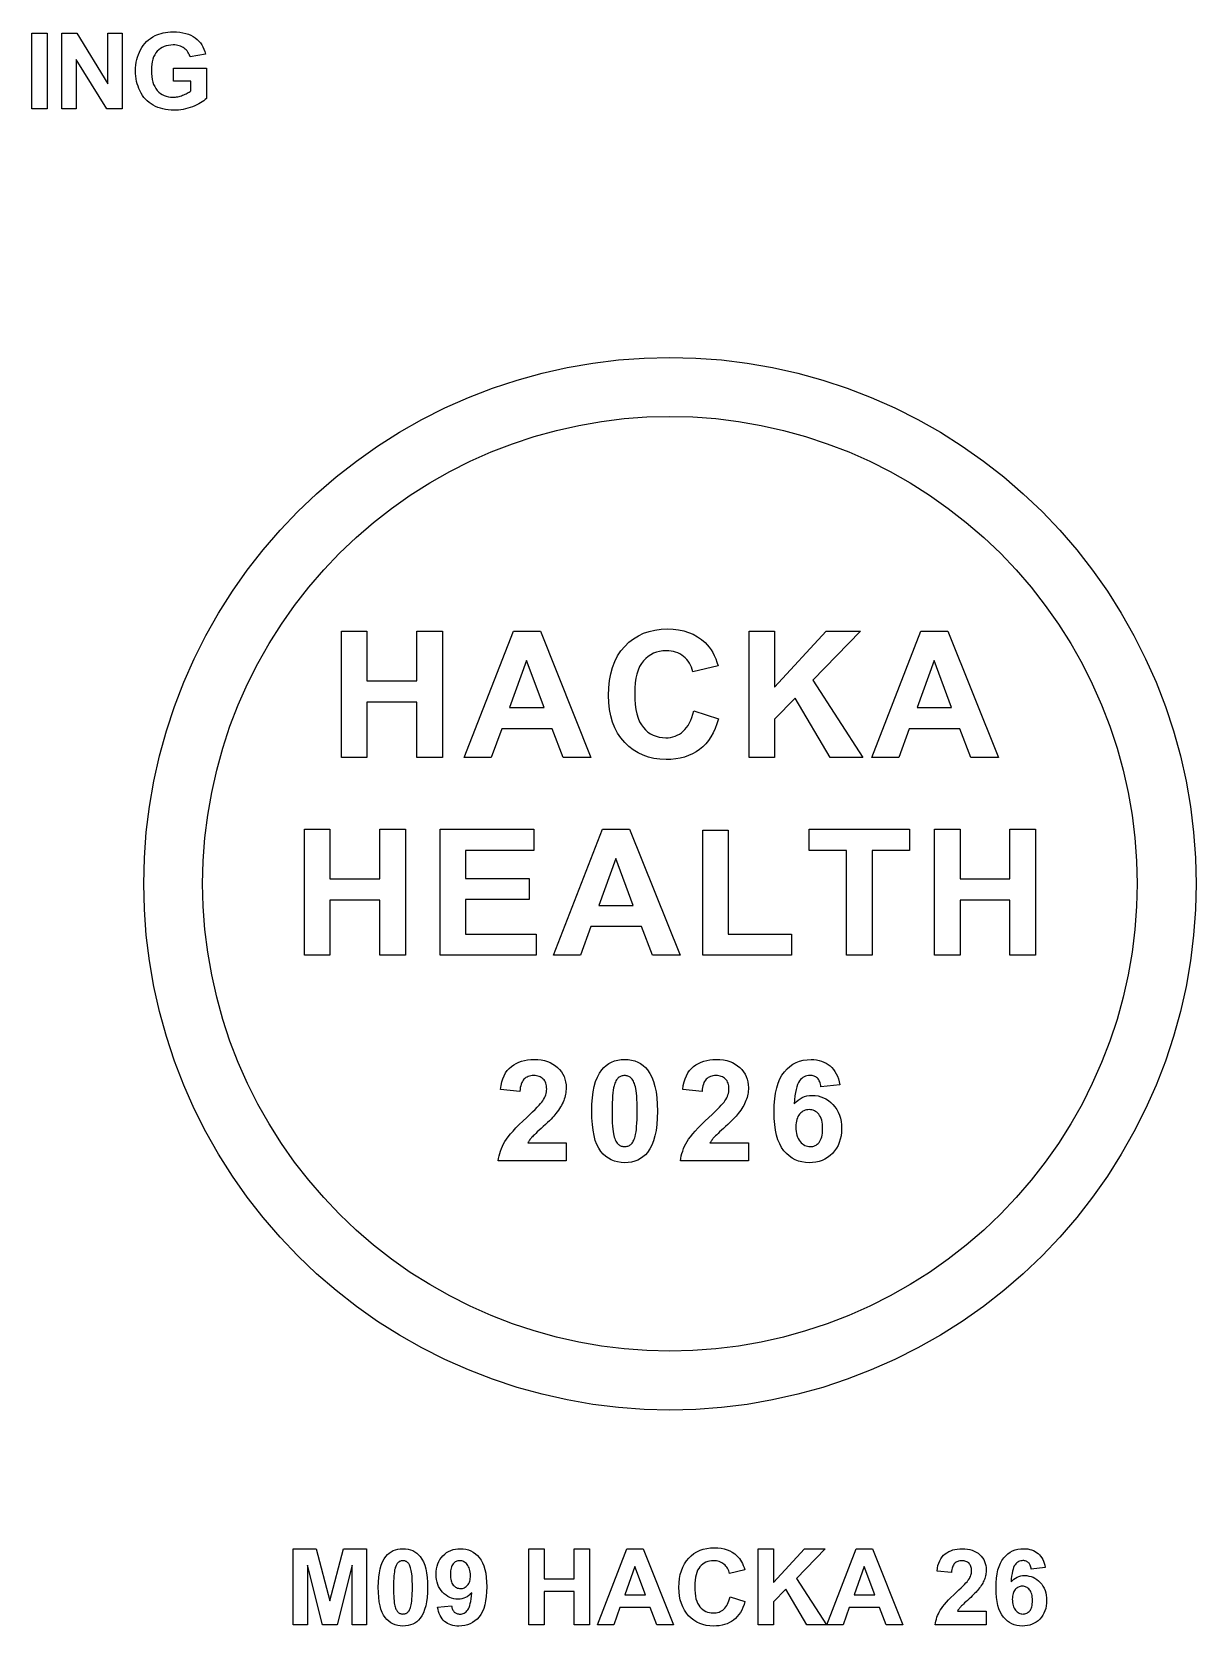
# Model space of a CAD drawing. Header units: millimetres. Extents: x 0 to 300, y 0 to 200.
# Drawn here: x 232.84 to 260.5, y 39.85 to 77.71 of the extents above; entities that cross this region are included whole.
import ezdxf

# ---------------------------------------------------------------- set-up
doc = ezdxf.new("R2010")
doc.units = ezdxf.units.MM
for name, color, linetype in [('CUT', 1, 'Continuous'), ('ENGRAVE', 5, 'Continuous'), ('LABELS', 250, 'Continuous')]:
    doc.layers.add(name, color=color, linetype=linetype)

msp = doc.modelspace()

# ---------------------------------------------------------------- linework, layer by layer
at = {"layer": 'CUT'}
msp.add_lwpolyline([(260.5, 57.481), (260.485, 56.868), (260.44, 56.256), (260.365, 55.647), (260.26, 55.043), (260.125, 54.444), (259.962, 53.853), (259.769, 53.27), (259.548, 52.698), (259.3, 52.137), (259.024, 51.589), (258.722, 51.055), (258.393, 50.537), (258.04, 50.035), (257.663, 49.551), (257.262, 49.087), (256.839, 48.642), (256.394, 48.219), (255.93, 47.819), (255.446, 47.441), (254.945, 47.088), (254.426, 46.76), (253.892, 46.457), (253.344, 46.181), (252.784, 45.933), (252.211, 45.712), (251.629, 45.519), (251.037, 45.356), (250.439, 45.221), (249.834, 45.116), (249.225, 45.041), (248.613, 44.996), (248, 44.981), (247.387, 44.996), (246.775, 45.041), (246.166, 45.116), (245.561, 45.221), (244.963, 45.356), (244.371, 45.519), (243.789, 45.712), (243.216, 45.933), (242.656, 46.181), (242.108, 46.457), (241.574, 46.76), (241.055, 47.088), (240.554, 47.441), (240.07, 47.819), (239.606, 48.219), (239.161, 48.642), (238.738, 49.087), (238.337, 49.551), (237.96, 50.035), (237.607, 50.537), (237.278, 51.055), (236.976, 51.589), (236.7, 52.137), (236.452, 52.698), (236.231, 53.27), (236.038, 53.853), (235.875, 54.444), (235.74, 55.043), (235.635, 55.647), (235.56, 56.256), (235.515, 56.868), (235.5, 57.481), (235.515, 58.094), (235.56, 58.706), (235.635, 59.315), (235.74, 59.92), (235.875, 60.518), (236.038, 61.11), (236.231, 61.692), (236.452, 62.265), (236.7, 62.826), (236.976, 63.374), (237.278, 63.907), (237.607, 64.426), (237.96, 64.927), (238.337, 65.411), (238.738, 65.876), (239.161, 66.32), (239.606, 66.743), (240.07, 67.144), (240.554, 67.521), (241.055, 67.875), (241.574, 68.203), (242.108, 68.505), (242.656, 68.781), (243.216, 69.03), (243.789, 69.25), (244.371, 69.443), (244.963, 69.607), (245.561, 69.741), (246.166, 69.846), (246.775, 69.921), (247.387, 69.966), (248, 69.981), (248.613, 69.966), (249.225, 69.921), (249.834, 69.846), (250.439, 69.741), (251.037, 69.607), (251.629, 69.443), (252.211, 69.25), (252.784, 69.03), (253.344, 68.781), (253.892, 68.505), (254.426, 68.203), (254.945, 67.875), (255.446, 67.521), (255.93, 67.144), (256.394, 66.743), (256.839, 66.32), (257.262, 65.876), (257.663, 65.411), (258.04, 64.927), (258.393, 64.426), (258.722, 63.907), (259.024, 63.374), (259.3, 62.826), (259.548, 62.265), (259.769, 61.692), (259.962, 61.11), (260.125, 60.518), (260.26, 59.92), (260.365, 59.315), (260.44, 58.706), (260.485, 58.094)], close=True, dxfattribs=at)
at = {"layer": 'ENGRAVE'}
for points in [[(259.1, 57.481), (259.086, 56.937), (259.046, 56.393), (258.979, 55.852), (258.886, 55.316), (258.767, 54.784), (258.622, 54.259), (258.451, 53.742), (258.255, 53.234), (258.034, 52.735), (257.789, 52.249), (257.52, 51.775), (257.229, 51.315), (256.915, 50.869), (256.58, 50.44), (256.224, 50.027), (255.849, 49.633), (255.454, 49.257), (255.041, 48.901), (254.612, 48.566), (254.167, 48.252), (253.706, 47.961), (253.232, 47.692), (252.746, 47.447), (252.248, 47.226), (251.739, 47.03), (251.222, 46.86), (250.697, 46.714), (250.165, 46.595), (249.629, 46.502), (249.088, 46.435), (248.545, 46.395), (248, 46.382), (247.455, 46.395), (246.912, 46.435), (246.371, 46.502), (245.835, 46.595), (245.303, 46.714), (244.778, 46.86), (244.261, 47.03), (243.752, 47.226), (243.254, 47.447), (242.768, 47.692), (242.294, 47.961), (241.833, 48.252), (241.388, 48.566), (240.959, 48.901), (240.546, 49.257), (240.151, 49.633), (239.776, 50.027), (239.42, 50.44), (239.085, 50.869), (238.771, 51.315), (238.48, 51.775), (238.211, 52.249), (237.966, 52.735), (237.745, 53.234), (237.549, 53.742), (237.378, 54.259), (237.233, 54.784), (237.114, 55.316), (237.021, 55.852), (236.954, 56.393), (236.914, 56.937), (236.9, 57.481), (236.914, 58.026), (236.954, 58.569), (237.021, 59.11), (237.114, 59.647), (237.233, 60.178), (237.378, 60.703), (237.549, 61.22), (237.745, 61.729), (237.966, 62.227), (238.211, 62.713), (238.48, 63.187), (238.771, 63.648), (239.085, 64.093), (239.42, 64.523), (239.776, 64.935), (240.151, 65.33), (240.546, 65.705), (240.959, 66.061), (241.388, 66.396), (241.833, 66.71), (242.294, 67.002), (242.768, 67.27), (243.254, 67.515), (243.752, 67.736), (244.261, 67.932), (244.778, 68.103), (245.303, 68.248), (245.835, 68.367), (246.371, 68.461), (246.912, 68.527), (247.455, 68.567), (248, 68.581), (248.545, 68.567), (249.088, 68.527), (249.629, 68.461), (250.165, 68.367), (250.697, 68.248), (251.222, 68.103), (251.739, 67.932), (252.248, 67.736), (252.746, 67.515), (253.232, 67.27), (253.706, 67.002), (254.167, 66.71), (254.612, 66.396), (255.041, 66.061), (255.454, 65.705), (255.849, 65.33), (256.224, 64.935), (256.58, 64.523), (256.915, 64.093), (257.229, 63.648), (257.52, 63.187), (257.789, 62.713), (258.034, 62.227), (258.255, 61.729), (258.451, 61.22), (258.622, 60.703), (258.767, 60.178), (258.886, 59.647), (258.979, 59.11), (259.046, 58.569), (259.086, 58.026)], [(240.801, 63.481), (240.801, 62.3), (241.988, 62.3), (241.988, 63.481), (242.594, 63.481), (242.594, 60.481), (241.988, 60.481), (241.988, 61.793), (240.801, 61.793), (240.801, 60.481), (240.195, 60.481), (240.195, 63.481)], [(244.005, 61.163), (243.757, 60.481), (243.115, 60.481), (244.283, 63.481), (244.924, 63.481), (246.125, 60.481), (245.466, 60.481), (245.204, 61.163)], [(249.117, 61.279), (249.074, 61.168), (249.027, 61.065), (248.973, 60.97), (248.914, 60.883), (248.85, 60.803), (248.78, 60.732), (248.704, 60.668), (248.623, 60.613), (248.536, 60.564), (248.445, 60.523), (248.348, 60.49), (248.245, 60.464), (248.138, 60.445), (248.025, 60.434), (247.907, 60.43), (247.761, 60.436), (247.621, 60.455), (247.489, 60.487), (247.363, 60.532), (247.243, 60.589), (247.13, 60.66), (247.024, 60.743), (246.925, 60.838), (246.834, 60.945), (246.756, 61.061), (246.69, 61.187), (246.636, 61.321), (246.594, 61.466), (246.564, 61.619), (246.546, 61.782), (246.54, 61.955), (246.546, 62.137), (246.564, 62.308), (246.594, 62.469), (246.637, 62.62), (246.691, 62.76), (246.757, 62.89), (246.836, 63.009), (246.927, 63.118), (247.027, 63.215), (247.135, 63.299), (247.251, 63.37), (247.374, 63.429), (247.505, 63.474), (247.644, 63.506), (247.79, 63.526), (247.944, 63.532), (248.078, 63.527), (248.206, 63.512), (248.328, 63.487), (248.443, 63.451), (248.551, 63.405), (248.653, 63.349), (248.749, 63.283), (248.838, 63.207), (248.888, 63.156), (248.934, 63.1), (248.977, 63.039), (249.017, 62.973), (249.054, 62.901), (249.087, 62.824), (249.118, 62.742), (249.145, 62.654), (248.545, 62.511), (248.53, 62.568), (248.512, 62.622), (248.489, 62.672), (248.463, 62.72), (248.434, 62.764), (248.401, 62.806), (248.364, 62.844), (248.323, 62.88), (248.28, 62.911), (248.234, 62.939), (248.186, 62.962), (248.136, 62.981), (248.084, 62.996), (248.029, 63.006), (247.972, 63.012), (247.913, 63.015), (247.832, 63.011), (247.754, 63), (247.681, 62.981), (247.611, 62.955), (247.545, 62.921), (247.483, 62.88), (247.426, 62.831), (247.372, 62.775), (247.323, 62.711), (247.281, 62.637), (247.245, 62.554), (247.216, 62.462), (247.193, 62.36), (247.177, 62.249), (247.167, 62.129), (247.164, 62), (247.167, 61.862), (247.177, 61.736), (247.193, 61.619), (247.215, 61.513), (247.244, 61.416), (247.279, 61.33), (247.321, 61.255), (247.369, 61.189), (247.422, 61.133), (247.479, 61.084), (247.539, 61.042), (247.604, 61.008), (247.672, 60.982), (247.745, 60.963), (247.821, 60.951), (247.901, 60.948), (247.96, 60.95), (248.017, 60.957), (248.072, 60.969), (248.125, 60.986), (248.176, 61.008), (248.225, 61.034), (248.272, 61.065), (248.316, 61.101), (248.358, 61.142), (248.397, 61.189), (248.433, 61.241), (248.466, 61.299), (248.495, 61.362), (248.522, 61.43), (248.545, 61.505), (248.566, 61.584), (249.153, 61.398)], [(250.487, 62.149), (251.711, 63.481), (252.525, 63.481), (251.395, 62.313), (252.586, 60.481), (251.803, 60.481), (250.978, 61.889), (250.487, 61.388), (250.487, 60.481), (249.881, 60.481), (249.881, 63.481), (250.487, 63.481)], [(253.437, 60.481), (252.795, 60.481), (253.963, 63.481), (254.604, 63.481), (255.805, 60.481), (255.146, 60.481), (254.884, 61.163), (253.685, 61.163)], [(245.01, 61.668), (244.596, 62.781), (244.191, 61.668)], [(254.276, 62.781), (253.871, 61.668), (254.69, 61.668)], [(239.922, 57.6), (241.109, 57.6), (241.109, 58.781), (241.715, 58.781), (241.715, 55.781), (241.109, 55.781), (241.109, 57.093), (239.922, 57.093), (239.922, 55.781), (239.317, 55.781), (239.317, 58.781), (239.922, 58.781)], [(244.765, 58.274), (243.147, 58.274), (243.147, 57.609), (244.653, 57.609), (244.653, 57.103), (243.147, 57.103), (243.147, 56.287), (244.823, 56.287), (244.823, 55.781), (242.541, 55.781), (242.541, 58.781), (244.765, 58.781)], [(246.122, 56.463), (245.874, 55.781), (245.232, 55.781), (246.4, 58.781), (247.041, 58.781), (248.242, 55.781), (247.583, 55.781), (247.321, 56.463)], [(249.385, 58.757), (249.385, 56.287), (250.891, 56.287), (250.891, 55.781), (248.779, 55.781), (248.779, 58.757)], [(251.308, 58.781), (253.692, 58.781), (253.692, 58.274), (252.804, 58.274), (252.804, 55.781), (252.198, 55.781), (252.198, 58.274), (251.308, 58.274)], [(254.891, 57.6), (256.078, 57.6), (256.078, 58.781), (256.683, 58.781), (256.683, 55.781), (256.078, 55.781), (256.078, 57.093), (254.891, 57.093), (254.891, 55.781), (254.285, 55.781), (254.285, 58.781), (254.891, 58.781)], [(247.126, 56.968), (246.713, 58.081), (246.308, 56.968)], [(243.922, 50.897), (243.93, 50.957), (243.942, 51.016), (243.957, 51.075), (243.975, 51.133), (243.996, 51.19), (244.02, 51.246), (244.048, 51.301), (244.079, 51.356), (244.116, 51.412), (244.161, 51.473), (244.213, 51.539), (244.274, 51.608), (244.343, 51.682), (244.419, 51.761), (244.504, 51.844), (244.597, 51.931), (244.671, 52.001), (244.737, 52.065), (244.796, 52.122), (244.848, 52.174), (244.891, 52.221), (244.928, 52.261), (244.957, 52.296), (244.978, 52.324), (245, 52.36), (245.02, 52.395), (245.036, 52.431), (245.049, 52.466), (245.06, 52.501), (245.067, 52.536), (245.072, 52.571), (245.073, 52.606), (245.072, 52.643), (245.068, 52.678), (245.061, 52.711), (245.052, 52.742), (245.041, 52.77), (245.027, 52.797), (245.01, 52.821), (244.99, 52.842), (244.969, 52.862), (244.945, 52.879), (244.92, 52.893), (244.892, 52.904), (244.862, 52.913), (244.831, 52.92), (244.797, 52.924), (244.762, 52.925), (244.727, 52.924), (244.694, 52.92), (244.662, 52.913), (244.633, 52.903), (244.605, 52.891), (244.579, 52.876), (244.555, 52.859), (244.533, 52.838), (244.513, 52.815), (244.495, 52.788), (244.479, 52.757), (244.466, 52.723), (244.455, 52.685), (244.446, 52.644), (244.439, 52.599), (244.435, 52.55), (243.976, 52.596), (243.989, 52.688), (244.008, 52.773), (244.032, 52.851), (244.061, 52.922), (244.096, 52.987), (244.136, 53.045), (244.182, 53.096), (244.233, 53.141), (244.289, 53.18), (244.348, 53.214), (244.41, 53.242), (244.476, 53.265), (244.546, 53.283), (244.618, 53.296), (244.694, 53.304), (244.773, 53.307), (244.86, 53.304), (244.942, 53.295), (245.018, 53.28), (245.091, 53.259), (245.158, 53.232), (245.221, 53.199), (245.279, 53.16), (245.332, 53.115), (245.379, 53.066), (245.421, 53.013), (245.455, 52.958), (245.484, 52.9), (245.506, 52.839), (245.522, 52.775), (245.532, 52.708), (245.535, 52.639), (245.534, 52.598), (245.531, 52.559), (245.527, 52.519), (245.52, 52.48), (245.512, 52.442), (245.502, 52.404), (245.49, 52.367), (245.477, 52.33), (245.461, 52.293), (245.443, 52.256), (245.423, 52.218), (245.402, 52.18), (245.377, 52.141), (245.351, 52.102), (245.323, 52.063), (245.292, 52.023), (245.269, 51.995), (245.242, 51.964), (245.211, 51.93), (245.175, 51.893), (245.136, 51.854), (245.092, 51.811), (245.044, 51.765), (244.991, 51.717), (244.939, 51.669), (244.892, 51.625), (244.85, 51.586), (244.813, 51.551), (244.781, 51.52), (244.754, 51.493), (244.732, 51.47), (244.715, 51.452), (244.701, 51.435), (244.688, 51.419), (244.675, 51.403), (244.663, 51.387), (244.651, 51.371), (244.641, 51.355), (244.631, 51.34), (244.621, 51.324), (245.535, 51.324), (245.535, 50.897)], [(247.164, 53.272), (247.234, 53.244), (247.3, 53.209), (247.361, 53.167), (247.417, 53.116), (247.469, 53.058), (247.523, 52.978), (247.571, 52.886), (247.611, 52.782), (247.644, 52.666), (247.67, 52.538), (247.688, 52.397), (247.699, 52.245), (247.703, 52.08), (247.699, 51.916), (247.688, 51.764), (247.67, 51.623), (247.644, 51.495), (247.611, 51.379), (247.57, 51.274), (247.522, 51.182), (247.467, 51.101), (247.416, 51.044), (247.36, 50.994), (247.299, 50.952), (247.234, 50.917), (247.163, 50.89), (247.088, 50.871), (247.008, 50.86), (246.923, 50.856), (246.838, 50.86), (246.757, 50.873), (246.68, 50.894), (246.607, 50.923), (246.539, 50.961), (246.474, 51.007), (246.414, 51.062), (246.359, 51.125), (246.308, 51.199), (246.265, 51.286), (246.228, 51.386), (246.198, 51.5), (246.174, 51.626), (246.158, 51.766), (246.147, 51.919), (246.144, 52.085), (246.148, 52.249), (246.159, 52.4), (246.177, 52.54), (246.203, 52.668), (246.236, 52.784), (246.277, 52.888), (246.325, 52.981), (246.38, 53.061), (246.431, 53.119), (246.487, 53.168), (246.548, 53.211), (246.613, 53.245), (246.684, 53.272), (246.759, 53.291), (246.839, 53.303), (246.923, 53.307), (247.008, 53.303), (247.088, 53.291)], [(248.252, 50.897), (248.26, 50.957), (248.271, 51.016), (248.286, 51.075), (248.304, 51.133), (248.325, 51.19), (248.35, 51.246), (248.378, 51.301), (248.409, 51.356), (248.445, 51.412), (248.49, 51.473), (248.543, 51.539), (248.603, 51.608), (248.672, 51.682), (248.749, 51.761), (248.833, 51.844), (248.926, 51.931), (249, 52.001), (249.066, 52.065), (249.125, 52.122), (249.177, 52.174), (249.221, 52.221), (249.257, 52.261), (249.286, 52.296), (249.307, 52.324), (249.33, 52.36), (249.349, 52.395), (249.365, 52.431), (249.379, 52.466), (249.389, 52.501), (249.396, 52.536), (249.401, 52.571), (249.402, 52.606), (249.401, 52.643), (249.397, 52.678), (249.391, 52.711), (249.382, 52.742), (249.37, 52.77), (249.356, 52.797), (249.339, 52.821), (249.32, 52.842), (249.298, 52.862), (249.274, 52.879), (249.249, 52.893), (249.221, 52.904), (249.192, 52.913), (249.16, 52.92), (249.127, 52.924), (249.091, 52.925), (249.056, 52.924), (249.023, 52.92), (248.992, 52.913), (248.962, 52.903), (248.934, 52.891), (248.908, 52.876), (248.884, 52.859), (248.862, 52.838), (248.842, 52.815), (248.824, 52.788), (248.808, 52.757), (248.795, 52.723), (248.784, 52.685), (248.775, 52.644), (248.768, 52.599), (248.764, 52.55), (248.306, 52.596), (248.318, 52.688), (248.337, 52.773), (248.361, 52.851), (248.39, 52.922), (248.425, 52.987), (248.465, 53.045), (248.511, 53.096), (248.563, 53.141), (248.618, 53.18), (248.677, 53.214), (248.74, 53.242), (248.806, 53.265), (248.875, 53.283), (248.947, 53.296), (249.023, 53.304), (249.103, 53.307), (249.189, 53.304), (249.271, 53.295), (249.348, 53.28), (249.42, 53.259), (249.487, 53.232), (249.55, 53.199), (249.608, 53.16), (249.661, 53.115), (249.709, 53.066), (249.75, 53.013), (249.785, 52.958), (249.813, 52.9), (249.836, 52.839), (249.851, 52.775), (249.861, 52.708), (249.864, 52.639), (249.863, 52.598), (249.86, 52.559), (249.856, 52.519), (249.85, 52.48), (249.841, 52.442), (249.831, 52.404), (249.82, 52.367), (249.806, 52.33), (249.79, 52.293), (249.773, 52.256), (249.753, 52.218), (249.731, 52.18), (249.707, 52.141), (249.681, 52.102), (249.652, 52.063), (249.622, 52.023), (249.599, 51.995), (249.572, 51.964), (249.54, 51.93), (249.505, 51.893), (249.465, 51.854), (249.421, 51.811), (249.373, 51.765), (249.321, 51.717), (249.269, 51.669), (249.222, 51.625), (249.18, 51.586), (249.143, 51.551), (249.111, 51.52), (249.084, 51.493), (249.062, 51.47), (249.045, 51.452), (249.03, 51.435), (249.017, 51.419), (249.004, 51.403), (248.992, 51.387), (248.981, 51.371), (248.97, 51.355), (248.96, 51.34), (248.951, 51.324), (249.864, 51.324), (249.864, 50.897)], [(251.577, 52.724), (251.569, 52.753), (251.559, 52.779), (251.547, 52.804), (251.534, 52.826), (251.52, 52.845), (251.503, 52.863), (251.485, 52.878), (251.466, 52.892), (251.446, 52.903), (251.424, 52.912), (251.401, 52.919), (251.377, 52.924), (251.352, 52.927), (251.325, 52.928), (251.289, 52.926), (251.255, 52.92), (251.222, 52.91), (251.19, 52.896), (251.16, 52.877), (251.132, 52.855), (251.104, 52.828), (251.078, 52.797), (251.054, 52.76), (251.033, 52.714), (251.013, 52.659), (250.996, 52.596), (250.982, 52.523), (250.969, 52.442), (250.959, 52.351), (250.952, 52.252), (250.996, 52.3), (251.043, 52.341), (251.092, 52.376), (251.144, 52.404), (251.199, 52.427), (251.256, 52.443), (251.316, 52.452), (251.379, 52.455), (251.45, 52.452), (251.518, 52.442), (251.583, 52.424), (251.646, 52.4), (251.707, 52.37), (251.764, 52.332), (251.82, 52.287), (251.872, 52.236), (251.921, 52.179), (251.962, 52.118), (251.998, 52.053), (252.026, 51.985), (252.049, 51.912), (252.065, 51.835), (252.075, 51.754), (252.078, 51.669), (252.074, 51.58), (252.064, 51.494), (252.047, 51.414), (252.024, 51.337), (251.993, 51.266), (251.956, 51.199), (251.912, 51.136), (251.862, 51.078), (251.806, 51.026), (251.746, 50.981), (251.682, 50.943), (251.615, 50.911), (251.544, 50.887), (251.469, 50.87), (251.39, 50.859), (251.307, 50.856), (251.218, 50.86), (251.133, 50.873), (251.052, 50.895), (250.976, 50.926), (250.903, 50.966), (250.834, 51.015), (250.77, 51.072), (250.709, 51.138), (250.654, 51.214), (250.607, 51.302), (250.567, 51.401), (250.534, 51.511), (250.508, 51.632), (250.49, 51.765), (250.479, 51.909), (250.475, 52.064), (250.479, 52.223), (250.49, 52.371), (250.509, 52.507), (250.536, 52.632), (250.57, 52.745), (250.612, 52.846), (250.662, 52.937), (250.719, 53.015), (250.782, 53.083), (250.85, 53.143), (250.922, 53.193), (250.999, 53.234), (251.081, 53.266), (251.167, 53.288), (251.257, 53.302), (251.353, 53.307), (251.419, 53.304), (251.483, 53.297), (251.544, 53.285), (251.602, 53.268), (251.658, 53.247), (251.71, 53.22), (251.759, 53.189), (251.805, 53.153), (251.848, 53.113), (251.887, 53.068), (251.921, 53.019), (251.952, 52.966), (251.978, 52.908), (252.001, 52.846), (252.019, 52.78), (252.034, 52.709), (251.588, 52.66), (251.583, 52.693)], [(246.863, 52.918), (246.844, 52.912), (246.826, 52.904), (246.808, 52.895), (246.791, 52.884), (246.774, 52.872), (246.759, 52.857), (246.744, 52.84), (246.729, 52.82), (246.716, 52.798), (246.704, 52.772), (246.693, 52.745), (246.682, 52.714), (246.673, 52.681), (246.662, 52.633), (246.652, 52.577), (246.644, 52.513), (246.637, 52.442), (246.632, 52.363), (246.628, 52.276), (246.626, 52.182), (246.625, 52.08), (246.626, 51.979), (246.628, 51.886), (246.631, 51.801), (246.636, 51.724), (246.642, 51.656), (246.649, 51.595), (246.658, 51.544), (246.668, 51.5), (246.679, 51.462), (246.691, 51.428), (246.703, 51.396), (246.716, 51.368), (246.73, 51.344), (246.744, 51.322), (246.759, 51.304), (246.775, 51.29), (246.792, 51.277), (246.809, 51.267), (246.826, 51.258), (246.845, 51.25), (246.863, 51.245), (246.883, 51.24), (246.903, 51.238), (246.923, 51.237), (246.944, 51.238), (246.964, 51.241), (246.983, 51.245), (247.002, 51.251), (247.021, 51.258), (247.039, 51.267), (247.056, 51.278), (247.072, 51.29), (247.088, 51.305), (247.103, 51.322), (247.117, 51.342), (247.13, 51.365), (247.143, 51.39), (247.154, 51.418), (247.164, 51.448), (247.174, 51.481), (247.185, 51.529), (247.195, 51.585), (247.203, 51.648), (247.209, 51.719), (247.215, 51.798), (247.218, 51.884), (247.221, 51.979), (247.221, 52.08), (247.221, 52.182), (247.219, 52.275), (247.215, 52.36), (247.211, 52.437), (247.205, 52.505), (247.197, 52.565), (247.189, 52.617), (247.179, 52.661), (247.168, 52.699), (247.156, 52.733), (247.144, 52.764), (247.131, 52.792), (247.117, 52.817), (247.103, 52.839), (247.087, 52.857), (247.072, 52.872), (247.055, 52.884), (247.038, 52.895), (247.02, 52.904), (247.002, 52.912), (246.983, 52.918), (246.964, 52.922), (246.944, 52.924), (246.923, 52.925), (246.903, 52.924), (246.883, 52.922)], [(251.005, 51.552), (251.017, 51.507), (251.031, 51.465), (251.049, 51.427), (251.07, 51.391), (251.094, 51.359), (251.12, 51.331), (251.147, 51.306), (251.175, 51.285), (251.204, 51.268), (251.234, 51.254), (251.265, 51.245), (251.297, 51.239), (251.33, 51.237), (251.361, 51.239), (251.391, 51.243), (251.419, 51.251), (251.447, 51.262), (251.473, 51.276), (251.497, 51.293), (251.521, 51.314), (251.542, 51.337), (251.562, 51.364), (251.58, 51.395), (251.594, 51.43), (251.606, 51.469), (251.616, 51.512), (251.622, 51.559), (251.626, 51.61), (251.628, 51.664), (251.626, 51.721), (251.622, 51.774), (251.615, 51.822), (251.605, 51.867), (251.592, 51.908), (251.576, 51.945), (251.557, 51.978), (251.536, 52.007), (251.512, 52.033), (251.487, 52.055), (251.461, 52.074), (251.433, 52.089), (251.403, 52.101), (251.373, 52.11), (251.34, 52.115), (251.307, 52.116), (251.274, 52.115), (251.243, 52.11), (251.213, 52.102), (251.184, 52.09), (251.157, 52.076), (251.131, 52.058), (251.106, 52.037), (251.082, 52.012), (251.061, 51.985), (251.042, 51.954), (251.027, 51.92), (251.014, 51.884), (251.004, 51.844), (250.997, 51.801), (250.992, 51.755), (250.991, 51.705), (250.992, 51.651), (250.997, 51.6)]]:
    msp.add_lwpolyline(points, close=True, dxfattribs=at)
at = {"layer": 'LABELS'}
for points in [[(232.843, 75.882), (232.843, 77.682), (233.206, 77.682), (233.206, 75.882)], [(234.984, 77.682), (234.984, 75.882), (234.62, 75.882), (233.894, 77.056), (233.894, 75.882), (233.556, 75.882), (233.556, 77.682), (233.91, 77.682), (234.647, 76.48), (234.647, 77.682)], [(236.926, 76.076), (236.889, 76.051), (236.85, 76.026), (236.807, 76.002), (236.76, 75.979), (236.711, 75.957), (236.659, 75.935), (236.604, 75.915), (236.55, 75.898), (236.495, 75.884), (236.44, 75.872), (236.385, 75.863), (236.33, 75.856), (236.275, 75.852), (236.22, 75.851), (236.15, 75.853), (236.083, 75.858), (236.018, 75.868), (235.955, 75.881), (235.895, 75.897), (235.837, 75.918), (235.781, 75.942), (235.727, 75.97), (235.676, 76.001), (235.629, 76.035), (235.584, 76.073), (235.543, 76.114), (235.506, 76.157), (235.471, 76.205), (235.44, 76.255), (235.412, 76.308), (235.387, 76.364), (235.365, 76.421), (235.347, 76.479), (235.332, 76.538), (235.321, 76.599), (235.313, 76.661), (235.308, 76.724), (235.306, 76.788), (235.308, 76.857), (235.313, 76.925), (235.323, 76.99), (235.336, 77.053), (235.352, 77.115), (235.372, 77.174), (235.396, 77.232), (235.424, 77.288), (235.455, 77.341), (235.49, 77.391), (235.528, 77.437), (235.569, 77.481), (235.614, 77.521), (235.662, 77.558), (235.714, 77.592), (235.769, 77.623), (235.814, 77.644), (235.861, 77.662), (235.911, 77.677), (235.963, 77.69), (236.018, 77.7), (236.076, 77.707), (236.137, 77.711), (236.2, 77.712), (236.281, 77.71), (236.358, 77.704), (236.431, 77.693), (236.498, 77.677), (236.562, 77.658), (236.62, 77.633), (236.674, 77.605), (236.724, 77.572), (236.769, 77.535), (236.809, 77.495), (236.846, 77.451), (236.878, 77.404), (236.907, 77.354), (236.931, 77.301), (236.951, 77.244), (236.966, 77.183), (236.605, 77.116), (236.595, 77.148), (236.582, 77.179), (236.567, 77.207), (236.55, 77.234), (236.531, 77.26), (236.51, 77.283), (236.487, 77.305), (236.462, 77.325), (236.435, 77.343), (236.406, 77.359), (236.376, 77.372), (236.344, 77.383), (236.31, 77.391), (236.275, 77.397), (236.238, 77.401), (236.2, 77.402), (236.142, 77.399), (236.087, 77.392), (236.035, 77.381), (235.986, 77.364), (235.94, 77.343), (235.898, 77.317), (235.858, 77.286), (235.821, 77.251), (235.788, 77.211), (235.76, 77.166), (235.735, 77.117), (235.716, 77.063), (235.7, 77.005), (235.689, 76.942), (235.683, 76.875), (235.681, 76.803), (235.683, 76.725), (235.689, 76.652), (235.701, 76.585), (235.716, 76.522), (235.736, 76.465), (235.761, 76.412), (235.79, 76.364), (235.823, 76.322), (235.86, 76.284), (235.9, 76.252), (235.942, 76.224), (235.988, 76.202), (236.036, 76.184), (236.086, 76.172), (236.14, 76.164), (236.196, 76.162), (236.225, 76.162), (236.253, 76.164), (236.282, 76.168), (236.311, 76.173), (236.339, 76.179), (236.368, 76.187), (236.397, 76.196), (236.425, 76.207), (236.453, 76.218), (236.481, 76.23), (236.507, 76.243), (236.532, 76.256), (236.556, 76.27), (236.579, 76.284), (236.601, 76.3), (236.622, 76.315), (236.622, 76.544), (236.206, 76.544), (236.206, 76.847), (236.989, 76.847), (236.989, 76.13), (236.959, 76.103)], [(240.244, 41.682), (240.79, 41.682), (240.79, 39.882), (240.452, 39.882), (240.452, 41.299), (240.095, 39.882), (239.745, 39.882), (239.389, 41.299), (239.389, 39.882), (239.051, 39.882), (239.051, 41.682), (239.595, 41.682), (239.921, 40.454)], [(241.891, 41.642), (241.94, 41.616), (241.986, 41.584), (242.028, 41.546), (242.067, 41.502), (242.108, 41.443), (242.143, 41.374), (242.174, 41.296), (242.198, 41.209), (242.217, 41.113), (242.231, 41.007), (242.239, 40.893), (242.242, 40.769), (242.239, 40.646), (242.231, 40.532), (242.217, 40.427), (242.198, 40.331), (242.173, 40.243), (242.143, 40.165), (242.107, 40.096), (242.065, 40.035), (242.027, 39.992), (241.985, 39.955), (241.939, 39.923), (241.89, 39.897), (241.838, 39.877), (241.781, 39.863), (241.721, 39.854), (241.658, 39.851), (241.594, 39.854), (241.533, 39.864), (241.475, 39.879), (241.42, 39.902), (241.369, 39.93), (241.321, 39.965), (241.276, 40.006), (241.234, 40.053), (241.196, 40.108), (241.164, 40.174), (241.136, 40.249), (241.113, 40.334), (241.096, 40.429), (241.083, 40.534), (241.076, 40.649), (241.073, 40.773), (241.076, 40.896), (241.084, 41.01), (241.098, 41.114), (241.117, 41.21), (241.142, 41.297), (241.173, 41.375), (241.209, 41.445), (241.25, 41.505), (241.288, 41.548), (241.33, 41.586), (241.376, 41.617), (241.425, 41.643), (241.478, 41.663), (241.534, 41.678), (241.594, 41.686), (241.658, 41.689), (241.721, 41.686), (241.781, 41.677), (241.838, 41.663)], [(242.829, 40.266), (242.836, 40.246), (242.845, 40.228), (242.855, 40.212), (242.866, 40.197), (242.878, 40.184), (242.892, 40.172), (242.906, 40.162), (242.921, 40.154), (242.938, 40.147), (242.956, 40.142), (242.974, 40.138), (242.994, 40.135), (243.014, 40.135), (243.041, 40.136), (243.066, 40.141), (243.09, 40.148), (243.113, 40.159), (243.135, 40.173), (243.157, 40.19), (243.177, 40.21), (243.196, 40.233), (243.214, 40.261), (243.23, 40.295), (243.245, 40.336), (243.258, 40.384), (243.269, 40.438), (243.278, 40.499), (243.286, 40.566), (243.292, 40.641), (243.258, 40.605), (243.223, 40.574), (243.185, 40.549), (243.145, 40.527), (243.104, 40.511), (243.06, 40.499), (243.014, 40.492), (242.967, 40.49), (242.914, 40.492), (242.864, 40.5), (242.815, 40.513), (242.769, 40.531), (242.724, 40.554), (242.681, 40.582), (242.639, 40.615), (242.6, 40.653), (242.564, 40.696), (242.533, 40.742), (242.506, 40.79), (242.484, 40.842), (242.468, 40.897), (242.456, 40.955), (242.448, 41.016), (242.446, 41.08), (242.448, 41.147), (242.456, 41.21), (242.469, 41.271), (242.487, 41.327), (242.509, 41.381), (242.537, 41.431), (242.57, 41.478), (242.609, 41.522), (242.651, 41.561), (242.696, 41.595), (242.743, 41.624), (242.794, 41.647), (242.847, 41.666), (242.903, 41.679), (242.961, 41.686), (243.023, 41.689), (243.09, 41.686), (243.154, 41.676), (243.215, 41.659), (243.272, 41.636), (243.327, 41.606), (243.378, 41.57), (243.427, 41.527), (243.472, 41.477), (243.514, 41.42), (243.549, 41.354), (243.579, 41.28), (243.604, 41.197), (243.623, 41.106), (243.637, 41.006), (243.645, 40.898), (243.648, 40.781), (243.645, 40.661), (243.637, 40.551), (243.622, 40.449), (243.602, 40.356), (243.576, 40.271), (243.545, 40.195), (243.508, 40.127), (243.465, 40.068), (243.418, 40.017), (243.367, 39.973), (243.312, 39.935), (243.254, 39.904), (243.193, 39.881), (243.128, 39.863), (243.06, 39.853), (242.989, 39.85), (242.937, 39.852), (242.888, 39.857), (242.842, 39.866), (242.798, 39.878), (242.756, 39.894), (242.717, 39.913), (242.681, 39.936), (242.647, 39.962), (242.616, 39.992), (242.588, 40.025), (242.563, 40.062), (242.54, 40.102), (242.521, 40.146), (242.505, 40.193), (242.491, 40.244), (242.48, 40.298), (242.814, 40.335), (242.818, 40.31), (242.823, 40.287)], [(245.723, 40.973), (245.723, 41.682), (246.086, 41.682), (246.086, 39.882), (245.723, 39.882), (245.723, 40.669), (245.011, 40.669), (245.011, 39.882), (244.647, 39.882), (244.647, 41.682), (245.011, 41.682), (245.011, 40.973)], [(246.665, 39.882), (246.279, 39.882), (246.98, 41.682), (247.365, 41.682), (248.085, 39.882), (247.69, 39.882), (247.533, 40.291), (246.813, 40.291)], [(249.735, 40.294), (249.706, 40.232), (249.674, 40.175), (249.639, 40.123), (249.6, 40.075), (249.558, 40.032), (249.513, 39.994), (249.464, 39.961), (249.412, 39.932), (249.357, 39.907), (249.299, 39.887), (249.238, 39.871), (249.173, 39.86), (249.105, 39.853), (249.034, 39.851), (248.947, 39.855), (248.863, 39.866), (248.784, 39.886), (248.708, 39.912), (248.636, 39.947), (248.568, 39.989), (248.505, 40.039), (248.445, 40.096), (248.391, 40.16), (248.344, 40.23), (248.304, 40.305), (248.272, 40.386), (248.247, 40.472), (248.229, 40.565), (248.218, 40.662), (248.214, 40.766), (248.218, 40.875), (248.229, 40.978), (248.247, 41.075), (248.272, 41.165), (248.305, 41.249), (248.345, 41.327), (248.392, 41.399), (248.446, 41.464), (248.507, 41.522), (248.571, 41.573), (248.641, 41.615), (248.715, 41.65), (248.793, 41.677), (248.877, 41.697), (248.964, 41.709), (249.057, 41.712), (249.137, 41.709), (249.214, 41.7), (249.287, 41.685), (249.356, 41.664), (249.421, 41.636), (249.482, 41.603), (249.54, 41.563), (249.593, 41.517), (249.623, 41.487), (249.651, 41.453), (249.677, 41.417), (249.701, 41.377), (249.723, 41.334), (249.743, 41.287), (249.761, 41.238), (249.777, 41.186), (249.418, 41.1), (249.408, 41.134), (249.397, 41.166), (249.384, 41.196), (249.368, 41.225), (249.351, 41.252), (249.331, 41.277), (249.309, 41.3), (249.284, 41.321), (249.258, 41.34), (249.231, 41.356), (249.202, 41.37), (249.172, 41.382), (249.141, 41.39), (249.108, 41.397), (249.074, 41.401), (249.038, 41.402), (248.989, 41.4), (248.943, 41.393), (248.899, 41.382), (248.857, 41.366), (248.817, 41.346), (248.78, 41.321), (248.746, 41.292), (248.713, 41.258), (248.684, 41.219), (248.659, 41.175), (248.637, 41.125), (248.62, 41.07), (248.606, 41.009), (248.597, 40.943), (248.591, 40.87), (248.589, 40.793), (248.591, 40.711), (248.596, 40.634), (248.606, 40.564), (248.619, 40.501), (248.637, 40.443), (248.658, 40.391), (248.683, 40.346), (248.712, 40.307), (248.743, 40.273), (248.778, 40.243), (248.814, 40.218), (248.853, 40.198), (248.894, 40.182), (248.937, 40.171), (248.983, 40.164), (249.031, 40.162), (249.066, 40.163), (249.101, 40.167), (249.134, 40.175), (249.166, 40.185), (249.196, 40.198), (249.225, 40.213), (249.253, 40.232), (249.28, 40.254), (249.305, 40.278), (249.329, 40.306), (249.35, 40.338), (249.37, 40.372), (249.387, 40.41), (249.403, 40.451), (249.418, 40.496), (249.43, 40.544), (249.782, 40.432), (249.76, 40.361)], [(250.462, 40.882), (251.197, 41.682), (251.685, 41.682), (251.008, 40.981), (251.722, 39.882), (251.252, 39.882), (250.757, 40.726), (250.462, 40.426), (250.462, 39.882), (250.099, 39.882), (250.099, 41.682), (250.462, 41.682)], [(251.727, 39.882), (252.428, 41.682), (252.812, 41.682), (253.533, 39.882), (253.138, 39.882), (252.981, 40.291), (252.261, 40.291), (252.113, 39.882)], [(254.319, 39.971), (254.33, 40.015), (254.344, 40.059), (254.36, 40.101), (254.378, 40.144), (254.399, 40.185), (254.422, 40.226), (254.45, 40.268), (254.483, 40.314), (254.523, 40.363), (254.568, 40.415), (254.62, 40.471), (254.677, 40.53), (254.741, 40.592), (254.81, 40.658), (254.866, 40.71), (254.916, 40.758), (254.96, 40.801), (254.998, 40.84), (255.031, 40.875), (255.059, 40.905), (255.08, 40.931), (255.096, 40.952), (255.113, 40.979), (255.127, 41.006), (255.14, 41.032), (255.15, 41.059), (255.157, 41.085), (255.163, 41.111), (255.166, 41.137), (255.167, 41.164), (255.166, 41.192), (255.164, 41.218), (255.159, 41.243), (255.152, 41.266), (255.143, 41.287), (255.133, 41.307), (255.12, 41.325), (255.105, 41.341), (255.089, 41.356), (255.071, 41.368), (255.052, 41.379), (255.032, 41.388), (255.009, 41.394), (254.986, 41.399), (254.961, 41.402), (254.934, 41.403), (254.908, 41.402), (254.883, 41.399), (254.859, 41.394), (254.837, 41.387), (254.816, 41.378), (254.797, 41.366), (254.779, 41.353), (254.762, 41.338), (254.747, 41.32), (254.734, 41.3), (254.722, 41.277), (254.712, 41.251), (254.704, 41.223), (254.697, 41.192), (254.692, 41.158), (254.689, 41.122), (254.345, 41.156), (254.355, 41.225), (254.368, 41.289), (254.386, 41.347), (254.408, 41.401), (254.435, 41.449), (254.465, 41.493), (254.499, 41.532), (254.538, 41.565), (254.579, 41.594), (254.624, 41.619), (254.671, 41.641), (254.72, 41.658), (254.772, 41.672), (254.826, 41.681), (254.883, 41.687), (254.943, 41.689), (255.008, 41.687), (255.069, 41.68), (255.127, 41.669), (255.181, 41.653), (255.231, 41.633), (255.278, 41.608), (255.322, 41.579), (255.361, 41.545), (255.397, 41.508), (255.428, 41.469), (255.454, 41.428), (255.476, 41.384), (255.492, 41.339), (255.504, 41.291), (255.511, 41.24), (255.514, 41.188), (255.513, 41.158), (255.511, 41.128), (255.508, 41.099), (255.503, 41.07), (255.497, 41.041), (255.489, 41.012), (255.48, 40.984), (255.47, 40.957), (255.458, 40.929), (255.445, 40.901), (255.43, 40.873), (255.414, 40.844), (255.396, 40.815), (255.376, 40.786), (255.355, 40.756), (255.332, 40.726), (255.315, 40.705), (255.294, 40.682), (255.271, 40.657), (255.244, 40.629), (255.214, 40.599), (255.181, 40.567), (255.145, 40.533), (255.106, 40.497), (255.067, 40.461), (255.032, 40.428), (255, 40.399), (254.973, 40.372), (254.949, 40.349), (254.928, 40.329), (254.912, 40.312), (254.899, 40.298), (254.889, 40.286), (254.878, 40.274), (254.869, 40.261), (254.86, 40.249), (254.851, 40.238), (254.843, 40.226), (254.836, 40.214), (254.829, 40.202), (255.514, 40.202), (255.514, 39.882), (254.304, 39.882), (254.31, 39.927)], [(256.567, 41.274), (256.56, 41.294), (256.551, 41.312), (256.541, 41.328), (256.53, 41.343), (256.518, 41.356), (256.505, 41.368), (256.49, 41.378), (256.475, 41.386), (256.459, 41.393), (256.442, 41.399), (256.423, 41.402), (256.404, 41.405), (256.384, 41.405), (256.357, 41.404), (256.332, 41.399), (256.307, 41.392), (256.283, 41.381), (256.261, 41.367), (256.239, 41.35), (256.219, 41.33), (256.199, 41.307), (256.181, 41.279), (256.165, 41.245), (256.151, 41.204), (256.138, 41.156), (256.127, 41.102), (256.118, 41.04), (256.11, 40.973), (256.104, 40.898), (256.138, 40.934), (256.173, 40.965), (256.21, 40.991), (256.249, 41.013), (256.29, 41.029), (256.333, 41.041), (256.378, 41.048), (256.425, 41.051), (256.478, 41.048), (256.529, 41.04), (256.578, 41.028), (256.625, 41.01), (256.671, 40.986), (256.714, 40.958), (256.755, 40.925), (256.795, 40.886), (256.831, 40.843), (256.862, 40.798), (256.889, 40.749), (256.911, 40.698), (256.927, 40.643), (256.939, 40.585), (256.947, 40.525), (256.949, 40.461), (256.947, 40.394), (256.939, 40.33), (256.926, 40.269), (256.909, 40.212), (256.886, 40.159), (256.858, 40.108), (256.825, 40.061), (256.787, 40.018), (256.745, 39.979), (256.7, 39.945), (256.652, 39.916), (256.602, 39.893), (256.548, 39.875), (256.492, 39.861), (256.433, 39.854), (256.371, 39.851), (256.304, 39.854), (256.241, 39.864), (256.18, 39.881), (256.122, 39.904), (256.068, 39.934), (256.016, 39.97), (255.968, 40.013), (255.923, 40.063), (255.881, 40.12), (255.846, 40.186), (255.816, 40.26), (255.791, 40.342), (255.772, 40.433), (255.758, 40.533), (255.75, 40.641), (255.747, 40.757), (255.75, 40.877), (255.758, 40.987), (255.773, 41.089), (255.793, 41.183), (255.818, 41.268), (255.85, 41.344), (255.887, 41.412), (255.93, 41.471), (255.977, 41.522), (256.028, 41.566), (256.083, 41.604), (256.14, 41.634), (256.201, 41.658), (256.266, 41.675), (256.334, 41.686), (256.405, 41.689), (256.455, 41.687), (256.503, 41.682), (256.549, 41.673), (256.593, 41.66), (256.634, 41.644), (256.673, 41.625), (256.71, 41.601), (256.745, 41.574), (256.777, 41.544), (256.806, 41.51), (256.832, 41.474), (256.855, 41.434), (256.875, 41.39), (256.891, 41.344), (256.905, 41.294), (256.916, 41.241), (256.582, 41.204), (256.578, 41.229), (256.573, 41.252)], [(241.598, 41.393), (241.585, 41.387), (241.571, 41.381), (241.558, 41.372), (241.546, 41.363), (241.534, 41.352), (241.523, 41.339), (241.512, 41.324), (241.502, 41.307), (241.493, 41.289), (241.485, 41.268), (241.477, 41.245), (241.47, 41.22), (241.461, 41.184), (241.454, 41.142), (241.448, 41.094), (241.443, 41.041), (241.439, 40.981), (241.436, 40.916), (241.435, 40.846), (241.434, 40.769), (241.435, 40.693), (241.436, 40.623), (241.439, 40.56), (241.442, 40.502), (241.447, 40.451), (241.452, 40.406), (241.459, 40.367), (241.466, 40.334), (241.474, 40.306), (241.483, 40.28), (241.492, 40.256), (241.502, 40.236), (241.512, 40.217), (241.523, 40.201), (241.535, 40.187), (241.547, 40.176), (241.559, 40.167), (241.572, 40.159), (241.585, 40.152), (241.599, 40.147), (241.613, 40.143), (241.627, 40.14), (241.642, 40.138), (241.658, 40.137), (241.673, 40.138), (241.688, 40.14), (241.703, 40.143), (241.717, 40.147), (241.731, 40.153), (241.744, 40.16), (241.757, 40.168), (241.769, 40.177), (241.781, 40.188), (241.793, 40.201), (241.803, 40.216), (241.813, 40.233), (241.822, 40.252), (241.831, 40.272), (241.838, 40.295), (241.845, 40.32), (241.854, 40.356), (241.861, 40.398), (241.867, 40.445), (241.872, 40.499), (241.876, 40.558), (241.879, 40.623), (241.881, 40.693), (241.881, 40.769), (241.881, 40.846), (241.879, 40.915), (241.877, 40.979), (241.873, 41.037), (241.869, 41.088), (241.863, 41.133), (241.857, 41.172), (241.849, 41.205), (241.841, 41.233), (241.832, 41.259), (241.823, 41.283), (241.813, 41.304), (241.803, 41.322), (241.792, 41.338), (241.781, 41.352), (241.769, 41.363), (241.756, 41.372), (241.744, 41.381), (241.73, 41.387), (241.717, 41.393), (241.703, 41.397), (241.688, 41.401), (241.673, 41.402), (241.658, 41.403), (241.642, 41.402), (241.627, 41.401), (241.613, 41.397)], [(243.242, 41.2), (243.231, 41.231), (243.218, 41.26), (243.202, 41.287), (243.184, 41.311), (243.165, 41.333), (243.145, 41.351), (243.124, 41.367), (243.102, 41.38), (243.079, 41.39), (243.056, 41.397), (243.032, 41.402), (243.007, 41.403), (242.984, 41.402), (242.961, 41.398), (242.94, 41.392), (242.919, 41.384), (242.9, 41.374), (242.882, 41.361), (242.864, 41.345), (242.848, 41.328), (242.833, 41.307), (242.82, 41.284), (242.809, 41.257), (242.801, 41.228), (242.794, 41.195), (242.789, 41.16), (242.786, 41.122), (242.785, 41.08), (242.786, 41.038), (242.789, 40.999), (242.794, 40.962), (242.802, 40.929), (242.812, 40.898), (242.823, 40.871), (242.837, 40.846), (242.854, 40.824), (242.871, 40.805), (242.89, 40.788), (242.91, 40.774), (242.931, 40.763), (242.953, 40.754), (242.976, 40.748), (243, 40.744), (243.025, 40.742), (243.05, 40.744), (243.073, 40.747), (243.096, 40.754), (243.117, 40.762), (243.138, 40.773), (243.157, 40.787), (243.176, 40.803), (243.193, 40.821), (243.209, 40.842), (243.223, 40.865), (243.235, 40.89), (243.244, 40.918), (243.252, 40.948), (243.257, 40.98), (243.26, 41.015), (243.261, 41.052), (243.26, 41.092), (243.256, 41.131), (243.25, 41.167)], [(247.168, 41.262), (246.925, 40.594), (247.416, 40.594)], [(252.373, 40.594), (252.864, 40.594), (252.616, 41.262)], [(256.153, 40.339), (256.164, 40.308), (256.177, 40.279), (256.193, 40.253), (256.211, 40.229), (256.231, 40.207), (256.251, 40.189), (256.272, 40.173), (256.294, 40.16), (256.316, 40.15), (256.34, 40.143), (256.363, 40.139), (256.388, 40.137), (256.411, 40.138), (256.434, 40.142), (256.455, 40.148), (256.476, 40.156), (256.495, 40.166), (256.514, 40.179), (256.531, 40.194), (256.548, 40.212), (256.563, 40.232), (256.575, 40.255), (256.586, 40.282), (256.595, 40.311), (256.602, 40.343), (256.607, 40.378), (256.61, 40.416), (256.611, 40.458), (256.61, 40.5), (256.607, 40.54), (256.602, 40.576), (256.594, 40.61), (256.585, 40.64), (256.573, 40.668), (256.559, 40.693), (256.543, 40.715), (256.525, 40.734), (256.506, 40.751), (256.486, 40.765), (256.465, 40.776), (256.443, 40.785), (256.42, 40.791), (256.396, 40.795), (256.371, 40.796), (256.346, 40.795), (256.323, 40.792), (256.3, 40.786), (256.279, 40.777), (256.258, 40.766), (256.239, 40.753), (256.22, 40.737), (256.203, 40.719), (256.186, 40.698), (256.172, 40.675), (256.161, 40.65), (256.151, 40.622), (256.143, 40.592), (256.138, 40.56), (256.135, 40.525), (256.134, 40.488), (256.135, 40.447), (256.139, 40.409), (256.145, 40.373)]]:
    msp.add_lwpolyline(points, close=True, dxfattribs=at)

doc.saveas('drawing.dxf')
